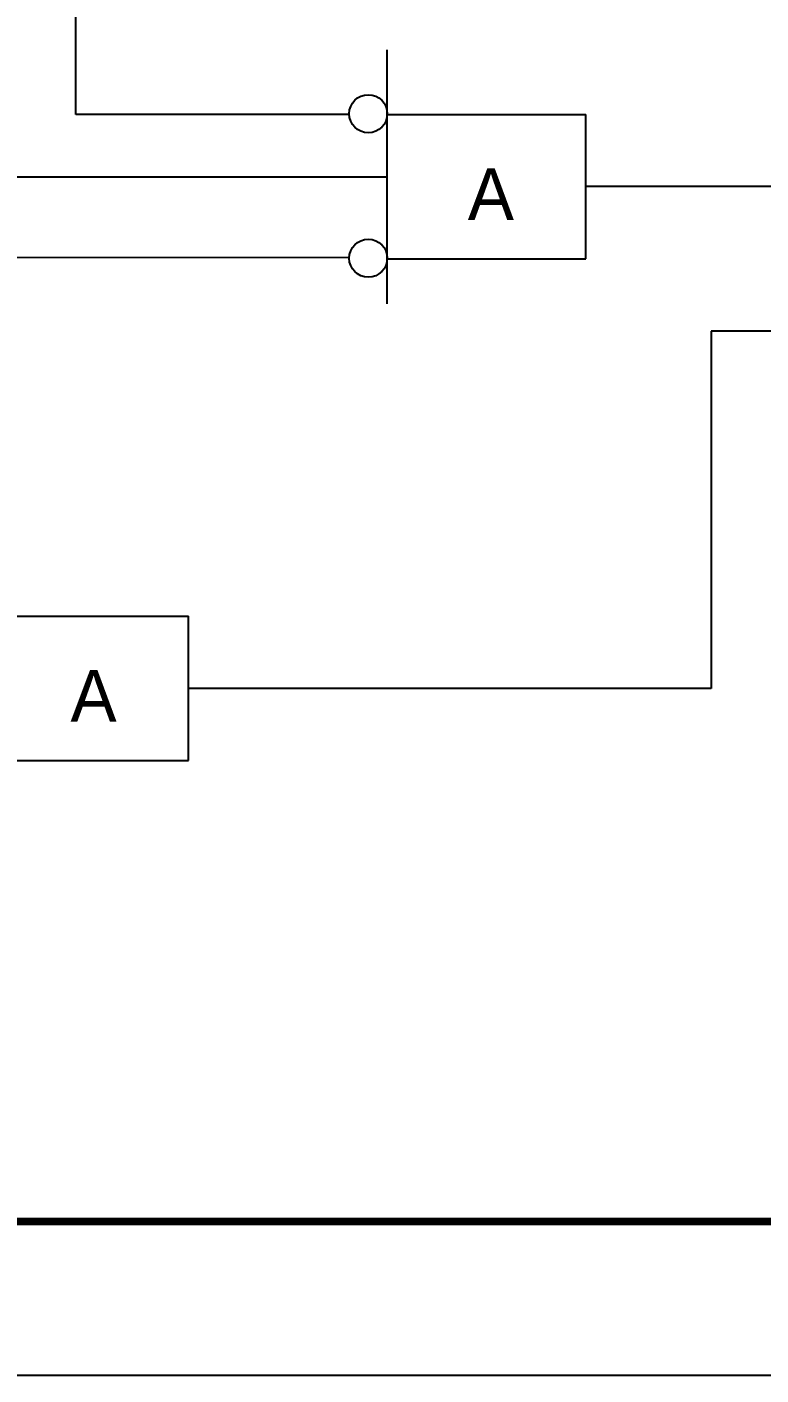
# Model space of a CAD drawing. Header units: feet. Extents: x -46890 to -45898, y -3252 to -1955.
# Drawn here: x -46681.8 to -46634.2, y -3251.5 to -3164.1 of the extents above; entities that cross this region are included whole.
import ezdxf

# ---------------------------------------------------------------- set-up
doc = ezdxf.new("R2010")
doc.units = ezdxf.units.FT
doc.header["$MEASUREMENT"] = 0
doc.layers.add('62_FORMATO', color=2, linetype='Continuous')
doc.layers.add('CAMPO', color=7, linetype='Continuous')

msp = doc.modelspace()

# ---------------------------------------------------------------- linework, layer by layer
at = {"color": 7, "linetype": 'ByBlock'}
for p, q in [((-46658.457, -3182.028), (-46658.457, -3165.549)), ((-46658.457, -3169.74), (-46645.576, -3169.74)), ((-46645.576, -3179.112), (-46645.576, -3169.74)), ((-46658.457, -3179.112), (-46645.576, -3179.112)), ((-46684.219, -3202.285), (-46671.337, -3202.285)), ((-46671.337, -3211.657), (-46671.337, -3202.285)), ((-46684.219, -3211.657), (-46671.337, -3211.657))]:
    msp.add_line(p, q, dxfattribs=at)
at = {"layer": '62_FORMATO', "color": 7, "linetype": 'Continuous'}
msp.add_lwpolyline([(-46889.864, -3251.515), (-46471.34, -3251.515), (-46471.34, -2955.559), (-46889.864, -2955.559), (-46889.864, -3251.515)], dxfattribs=at)
at = {"layer": '62_FORMATO', "color": 7, "const_width": 0.498}
msp.add_lwpolyline([(-46481.305, -2965.523), (-46864.952, -2965.523), (-46864.952, -3241.55), (-46481.305, -3241.55)], close=True, dxfattribs=at)
at = {"layer": 'CAMPO', "linetype": 'ByBlock', "ltscale": 2}
for p, q in [((-46678.66, -3169.74), (-46678.66, -3147.768)), ((-46660.922, -3169.74), (-46678.66, -3169.74)), ((-46750.516, -3173.789), (-46658.457, -3173.789)), ((-46622.756, -3174.426), (-46645.576, -3174.426)), ((-46660.922, -3179.027), (-46758.807, -3179.112)), ((-46622.756, -3183.798), (-46637.465, -3183.798)), ((-46637.465, -3183.798), (-46637.465, -3206.971)), ((-46637.465, -3206.971), (-46671.337, -3206.971))]:
    msp.add_line(p, q, dxfattribs=at)
at = {"layer": 'CAMPO', "color": 7, "linetype": 'ByBlock', "ltscale": 2}
for centre in [(-46659.69, -3169.698), (-46659.69, -3179.07)]:
    msp.add_circle(centre, 1.233, dxfattribs=at)

# ---------------------------------------------------------------- texts
at = {"color": 7, "linetype": 'ByBlock', "char_height": 3.36, "width": 11.66536, "attachment_point": 5}
for insert in [(-46651.741, -3174.913), (-46677.502, -3207.457)]:
    msp.add_mtext('A', dxfattribs=dict(at, insert=insert))

doc.saveas('drawing.dxf')
